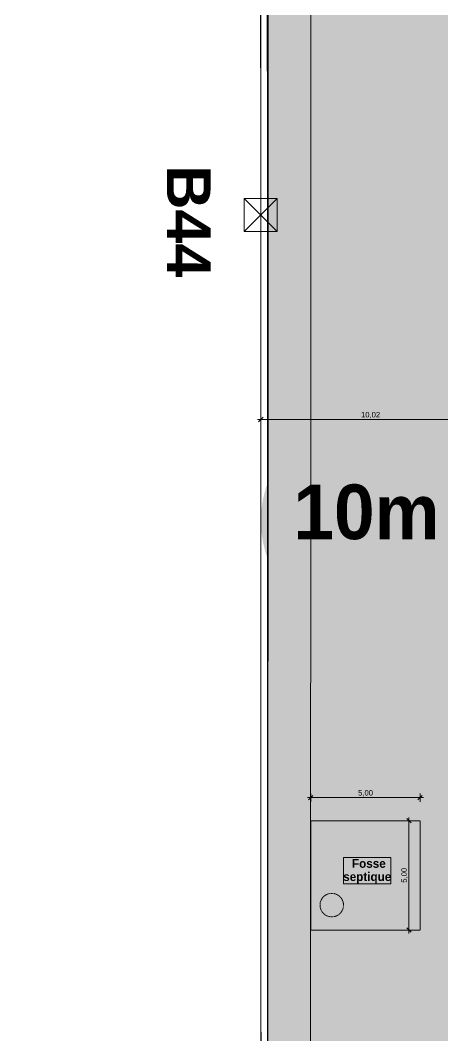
# Model space of a CAD drawing. Header units: millimetres. Extents: x -284281 to 1648660, y -821378 to -151356.
# Drawn here: x 360548 to 379857, y -234850 to -188411 of the extents above; entities that cross this region are included whole.
import ezdxf

# ---------------------------------------------------------------- set-up
doc = ezdxf.new("R2010")
doc.units = ezdxf.units.MM
doc.header["$MEASUREMENT"] = 0
doc.linetypes.add('HIDDEN', pattern=[0.375, 0.25, -0.125])
for name, color, linetype in [('Cotations - 1_100', 7, 'Continuous'), ('Divers - Dessin général', 7, 'Continuous'), ('Hachure', 7, 'Continuous'), ('Textes - 1_100', 7, 'Continuous'), ('TopoAlt', 7, 'Continuous')]:
    doc.layers.add(name, color=color, linetype=linetype)
doc.styles.add('STYLE_GENERE_2', font='arial.ttf')
doc.styles.add('STYLE_GENERE_3', font='arialbd.ttf')
doc.styles.add('STYLE_GENERE_4', font='AGENCYB.TTF')
doc.dimstyles.new('STYLE_GENERE__1', dxfattribs={"dimtxt": 250, "dimasz": 190, "dimexe": 0.18, "dimexo": 0.0625, "dimgap": 0, "dimtad": 1, "dimtih": 1, "dimtoh": 1, "dimlfac": 0.001, "dimzin": 0, "dimdsep": 46, "dimtxsty": 'STYLE_GENERE_2', "dimblk": 'ARROWHEAD_6', "dimblk1": 'ARROWHEAD_6', "dimblk2": 'ARROWHEAD_6', "dimcen": 0.09, "dimse1": 1, "dimse2": 1, "dimclrd": 7, "dimclre": 7, "dimclrt": 7, "dimazin": 0, "dimtfac": 1, "dimtdec": 4, "dimtmove": 0, "dimatfit": 3, "dimfxl": 1, "dimtolj": 1, "dimtzin": 0, "dimarcsym": 0})
doc.dimstyles.new('STYLE_GENERE__2', dxfattribs={"dimtxt": 250, "dimasz": 190, "dimexe": 0.18, "dimexo": 0.0625, "dimgap": 0, "dimtad": 1, "dimlfac": 0.001, "dimzin": 0, "dimdsep": 46, "dimtxsty": 'STYLE_GENERE_2', "dimblk": 'ARROWHEAD_6', "dimblk1": 'ARROWHEAD_6', "dimblk2": 'ARROWHEAD_6', "dimcen": 0.09, "dimse1": 1, "dimse2": 1, "dimclrd": 7, "dimclre": 7, "dimclrt": 7, "dimazin": 0, "dimtfac": 1, "dimtdec": 4, "dimtmove": 0, "dimatfit": 3, "dimfxl": 1, "dimtolj": 1, "dimtzin": 0, "dimarcsym": 0})

# ---------------------------------------------------------------- blocks, each defined once
blk = doc.blocks.new('Dalle_31_2', base_point=(360548, -295063))
at = {"linetype": 'Continuous', "lineweight": 0, "true_color": 0x6f6f6f}
h = blk.add_hatch(color=8, dxfattribs=at)
h.paths.add_polyline_path([(360548, -295063), (487920, -293827), (487920, -270903), (487463, -270903), (472886, -271041), (472886, -271062, 0.001346), (472886, -271073), (472897, -273095, -0.414214), (470908, -275106), (462184, -275106, -0.005189), (462131, -275116), (454148, -275196), (438771, -275253, -0.386553), (436573, -273475, -0.025189), (436562, -273329), (436569, -267730, -0.098562), (436800, -266944), (436817, -266952, -0.258849), (438655, -265606), (438653, -265587), (439337, -265587), (439337, -265687), (439337, -270687), (469237, -270687), (469237, -265687), (470908, -265687), (472605, -265687), (472605, -163738), (371863, -163738), (371863, -271041), (371883, -271041), (371883, -272001), (371883, -272001, -0.409427), (367883, -275935), (360548, -275935)])
h.paths.add_polyline_path([(377135, -260640), (373845, -260640), (373845, -248365), (373845, -243090), (373845, -242190), (377135, -242190)], flags=0)
h.paths.add_polyline_path([(380203, -193811), (380203, -171996), (431506, -171996), (464310, -171996), (464310, -262266), (464310, -262366), (438594, -262351), (437926, -262351), (436550, -262351), (436550, -189811), (412055, -189811), (412055, -201781), (412055, -204496), (415454, -204496), (415454, -208496), (415454, -218296), (405655, -218296), (405655, -222496), (415475, -222496), (415475, -260811), (380203, -260811), (380203, -230016)], flags=0)
h.paths.add_polyline_path([(381437, -269434, -0.090319), (381558, -268728, -0.201449), (382612, -267593, -0.104211), (383418, -267415), (384017, -267409, -0.104045), (384825, -267571, -0.238255), (385984, -268953, -0.055189), (386036, -269390), (386038, -269611), (386051, -270890), (385792, -271893, -0.267949), (384070, -272909), (383470, -272915, -0.193717), (382079, -272370, -0.070569), (381728, -271931, -0.131652), (381451, -270934)], flags=0)
h.paths.add_polyline_path([(392017, -273452), (392030, -267378, -0.380557), (394017, -265610), (394094, -265610), (394094, -270610), (409094, -270610), (409094, -265610), (414056, -265610, -0.414214), (415556, -267110), (415556, -273661, -0.345502), (413837, -275433), (394027, -275599, -0.415791), (392017, -273599)], flags=0)
h.paths.add_polyline_path([(424210, -271504, -0.134474), (423930, -270485), (423930, -268985, -0.414214), (425930, -266985), (426530, -266985, -0.414214), (428530, -268985), (428530, -270485, -0.12882), (428274, -271466, -0.270936), (426530, -272485), (425930, -272485, -0.26498)], flags=0)
at = {"color": 9, "linetype": 'Continuous', "lineweight": 5, "flags": 128}
blk.add_lwpolyline([(472605, -265687), (472605, -163738), (371863, -163738), (371863, -271041)], dxfattribs=at)
blk = doc.blocks.new('Dalle_46_2', base_point=(371875, -163719))
at = {"linetype": 'Continuous', "lineweight": 0, "true_color": 0x90b349}
blk.add_hatch(color=55, dxfattribs=at).paths.add_polyline_path([(371875, -163719), (371856, -271725), (373816, -271706), (373835, -165720), (470605, -165737), (470587, -265587), (472587, -265588), (472605, -163738)])
at = {"color": 7, "linetype": 'Continuous', "lineweight": 5, "flags": 128}
blk.add_lwpolyline([(371875, -163719), (371856, -271725), (373816, -271706), (373835, -165720), (470605, -165737), (470587, -265587), (472587, -265588), (472605, -163738)], close=True, dxfattribs=at)
blk = doc.blocks.new('Mur_226_2', base_point=(371556, -272028))
at = {"layer": 'TopoAlt', "color": 211, "linetype": 'Continuous', "lineweight": 5, "true_color": 0xfe55ff, "flags": 128}
for points in [[(371535, -163438), (371556, -272028)], [(371856, -271725), (371835, -163738)]]:
    blk.add_lwpolyline(points, dxfattribs=at)
blk = doc.blocks.new('*D1040')
at = {"layer": 'Cotations - 1_100', "color": 7, "linetype": 'Continuous', "lineweight": 5, "transparency": 16777216}
for p, q in [((371643, -206569), (371443, -206769)), ((371543, -206857), (371543, -206482)), ((381460, -206768), (381660, -206568)), ((381560, -206855), (381560, -206480)), ((371393, -206669), (371543, -206669)), ((371543, -206669), (381560, -206668)), ((381560, -206668), (381710, -206668))]:
    blk.add_line(p, q, dxfattribs=at)
at = {"layer": 'Cotations - 1_100', "color": 7, "lineweight": 5, "transparency": 16777216, "insert": (376124, -206619), "char_height": 250, "attachment_point": 7, "rotation": 0.0109, "style": 'STYLE_GENERE_2'}
blk.add_mtext('\\A1;{\\pql;\\fArial|b0|i0|c0|p38;10,02}', dxfattribs=at)
blk = doc.blocks.new('ARROWHEAD_6')
at = {"color": 0, "linetype": 'Continuous', "lineweight": 0}
for p, q in [((0, 0), (-1, 0)), ((-0.5, -0.5), (0.5, 0.5))]:
    blk.add_line(p, q, dxfattribs=at)
blk = doc.blocks.new('*D1141')
at = {"layer": 'Cotations - 1_100', "color": 7, "linetype": 'Continuous', "lineweight": 5, "transparency": 16777216}
for p, q in [((373824, -224151), (373824, -223776)), ((378824, -224151), (378824, -223776)), ((373674, -223963), (373824, -223963)), ((373924, -223863), (373724, -224063)), ((373824, -223963), (378824, -223963)), ((378724, -224063), (378924, -223863)), ((378824, -223963), (378974, -223963))]:
    blk.add_line(p, q, dxfattribs=at)
at = {"layer": 'Cotations - 1_100', "color": 7, "lineweight": 5, "transparency": 16777216, "insert": (375991, -223913), "char_height": 250, "attachment_point": 7, "style": 'STYLE_GENERE_2'}
blk.add_mtext('\\A1;{\\pql;\\fArial|b0|i0|c0|p38;5,00}', dxfattribs=at)
blk = doc.blocks.new('*D1142')
at = {"layer": 'Cotations - 1_100', "color": 7, "linetype": 'Continuous', "lineweight": 5, "transparency": 16777216}
for p, q in [((378125, -225021), (378500, -225022)), ((378412, -225122), (378212, -224921)), ((378312, -225022), (378311, -230022)), ((378312, -224872), (378312, -225022)), ((378124, -230021), (378499, -230022)), ((378211, -229921), (378411, -230122)), ((378311, -230022), (378311, -230172))]:
    blk.add_line(p, q, dxfattribs=at)
at = {"layer": 'Cotations - 1_100', "color": 7, "lineweight": 5, "transparency": 16777216, "insert": (378262, -227854), "char_height": 250, "attachment_point": 7, "rotation": 89.9897, "style": 'STYLE_GENERE_2'}
blk.add_mtext('\\A1;{\\pql;\\fArial|b0|i0|c0|p38;5,00}', dxfattribs=at)

msp = doc.modelspace()

# ---------------------------------------------------------------- hatches: boundary and pattern name
at = {"linetype": 'Continuous', "lineweight": 0, "true_color": 0xa7a7a7}
msp.add_hatch(color=253, dxfattribs=at).paths.add_polyline_path([(371543.63213, -211296.51849, 1), (381543.63213, -211296.51849, 1)])

# ---------------------------------------------------------------- linework, layer by layer
at = {"color": 14, "linetype": 'Continuous', "lineweight": 5, "true_color": 0xa40f02}
for p, q in [((370786.79762, -196562.92395), (372296.51655, -198072.34505)), ((370786.94653, -198072.49396), (372296.36763, -196562.77504))]:
    msp.add_line(p, q, dxfattribs=at)
at = {"color": 14, "linetype": 'Continuous', "lineweight": 5, "true_color": 0xa40f02, "flags": 128}
msp.add_lwpolyline([(372296.36763, -196562.77504), (372296.51655, -198072.34505), (370786.94653, -198072.49396), (370786.79762, -196562.92395)], close=True, dxfattribs=at)
at = {"color": 7, "linetype": 'HIDDEN', "lineweight": 5}
msp.add_lwpolyline([(378822.67788, -230021.59831), (378823.5783, -225021.59839), (373823.57838, -225020.69797), (373823.57838, -230020.69797)], close=True, dxfattribs=at)
at = {"color": 12, "linetype": 'HIDDEN', "lineweight": 5, "true_color": 0xcc0000}
msp.add_arc((374785.32999, -228877.59466), 537.02211, 352.724995042, 348.95905982, dxfattribs=at)
at = {"layer": 'Divers - Dessin général', "color": 14, "linetype": 'Continuous', "lineweight": 5, "true_color": 0x990000}
msp.add_lwpolyline([(472905.19537, -163437.63526), (472885.81291, -271067.6377), (371555.90712, -272027.63374), (371538.53709, -197317.63509), (371535.19488, -163437.63526)], close=True, dxfattribs=at)
at = {"layer": 'Hachure', "color": 7, "linetype": 'Continuous', "lineweight": 5, "flags": 128}
msp.add_lwpolyline([(375322.94082, -226700.44973), (377493.01371, -226700.44973), (377493.01371, -227906.93973), (375322.94082, -227906.93973)], close=True, dxfattribs=at)

# ---------------------------------------------------------------- block references
at = {"color": 9, "linetype": 'Continuous', "lineweight": 5}
msp.add_blockref('Dalle_31_2', (360547.96118, -295062.57111), dxfattribs=at)
at = {"color": 7, "linetype": 'Continuous', "lineweight": 5}
msp.add_blockref('Dalle_46_2', (371875.26584, -163719.4954), dxfattribs=at)
at = {"layer": 'TopoAlt', "color": 211, "lineweight": 5, "true_color": 0xfe55ff}
msp.add_blockref('Mur_226_2', (371555.90712, -272027.63374), dxfattribs=at)

# ---------------------------------------------------------------- texts
at = {"layer": 'Hachure', "color": 14, "linetype": 'Continuous', "lineweight": 5, "true_color": 0xa40f02, "insert": (376372.24178, -210909.02141), "char_height": 2500, "attachment_point": 5, "style": 'STYLE_GENERE_4'}
msp.add_mtext('\\A1;{\\pqc;\\fAgency FB|b1|i0|c0|p34;10\\fAgency FB|b1|i0|c0|p34;m}', dxfattribs=at)
at = {"layer": 'Hachure', "color": 14, "linetype": 'Continuous', "lineweight": 5, "true_color": 0xa40f02, "insert": (376407.97726, -227334.17946), "char_height": 400, "width": 2170.0728881, "attachment_point": 5, "line_spacing_factor": 0.904059, "style": 'STYLE_GENERE_4'}
msp.add_mtext('\\A1;{\\pqc;\\fAgency FB|b1|i0|c0|p34; Fosse septique}', dxfattribs=at)
at = {"layer": 'Textes - 1_100', "color": 14, "linetype": 'Continuous', "lineweight": 5, "true_color": 0x990000, "insert": (368246.77402, -195044.99998), "char_height": 2000, "attachment_point": 4, "rotation": 270.005652144, "style": 'STYLE_GENERE_3'}
msp.add_mtext('\\A1;{\\pql;\\fArial|b1|i0|c0|p38;B4\\fArial|b1|i0|c0|p38;4}', dxfattribs=at)

# ---------------------------------------------------------------- dimensions: what is measured, and where the dimension line sits
at = {"layer": 'Cotations - 1_100', "color": 7, "linetype": 'Continuous', "lineweight": 5}
for base, p1, p2, angle, dimstyle, picture, middle, turn in [((381560.31018, -206667.55393), (371545.551, -217732.6345), (381560.20051, -206092.54765), 0.010928484, 'STYLE_GENERE__1', '*D1040', (376544.4146, -206493.51065), 0.010928484), ((378311.18437, -230021.5062), (378823.5783, -225021.59839), (378822.67788, -230021.59831), 269.989681937, 'STYLE_GENERE__2', '*D1142', (378136.63317, -227529.34102), 89.989681937)]:
    dim = msp.add_linear_dim(base=base, p1=p1, p2=p2, angle=angle, dimstyle=dimstyle, dxfattribs=at)
    dim.commit()
    dim.dimension.update_dxf_attribs({"geometry": picture, "text_midpoint": middle, "dimtype": 160, "text_rotation": turn})
dim = msp.add_linear_dim(base=(378823.5783, -223963.08724), p1=(373823.57838, -225020.69797), p2=(378823.5783, -225021.59839), dimstyle='STYLE_GENERE__1', dxfattribs=at)
dim.commit()
dim.dimension.update_dxf_attribs({"geometry": '*D1141', "text_midpoint": (376315.7121, -223788.08724), "dimtype": 160})

doc.saveas('drawing.dxf')
